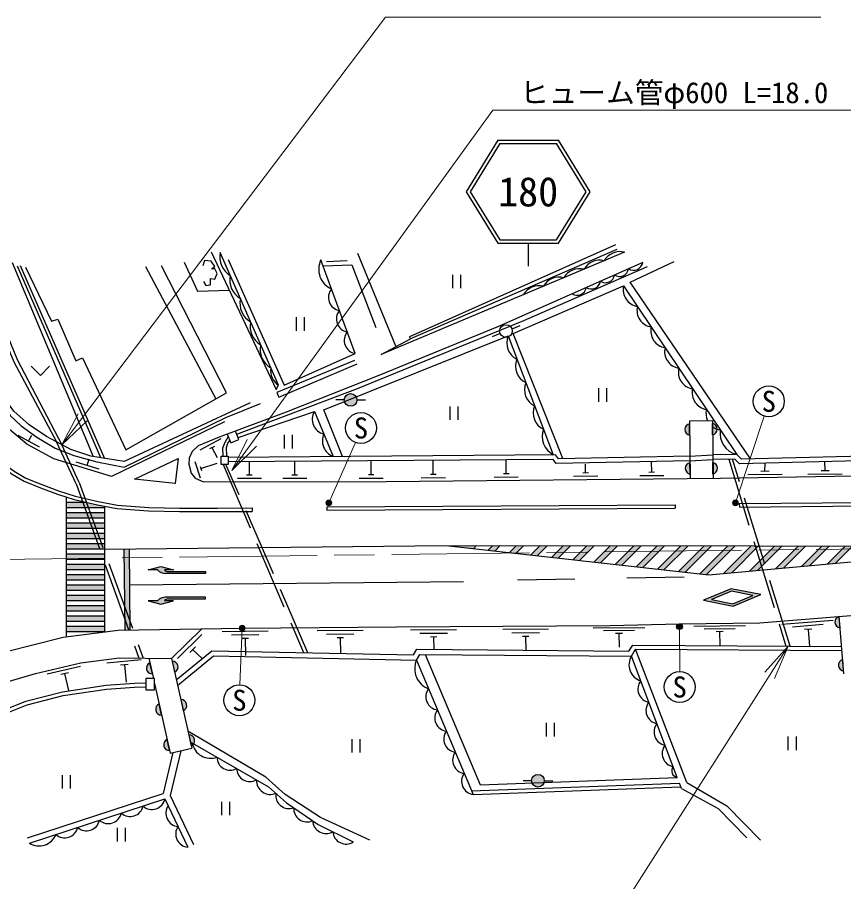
# Model space of a CAD drawing. Units: millimetres at full size, sheet at 1:1000; details may follow other scales. Extents: x 40000 to 680000, y 20000 to 380000.
# Drawn here: x 81252 to 153284, y 263004 to 338323 of the extents above; entities that cross this region are included whole.
import ezdxf
from ezdxf.enums import TextEntityAlignment as Align

# ---------------------------------------------------------------- set-up
doc = ezdxf.new("R2010")
doc.units = ezdxf.units.MM
doc.header["$LTSCALE"] = 1000
doc.linetypes.add('CHAIN', pattern=[18.5, 12, -1.5, 3.5, -1.5])
doc.linetypes.add('DASHED', pattern=[7.5, 6, -1.5])
for name, color, linetype, lineweight in [('M-BGD', 7, 'Continuous', 25), ('M-BMK', 2, 'CHAIN', 13), ('M-STR-HTXT', 7, 'Continuous', 13), ('M-STR-STRC', 7, 'Continuous', 25)]:
    doc.layers.add(name, color=color, linetype=linetype, lineweight=lineweight)
doc.styles.add('ＭＳ ゴシック', font='')
doc.styles.get('ＭＳ ゴシック').set_extended_font_data('MS Gothic')

# ---------------------------------------------------------------- blocks, each defined once
blk = doc.blocks.new('open_arrow')
at = {"color": 0, "linetype": 'Continuous', "lineweight": -2}
blk.add_lwpolyline([(7.5, 1.25), (0, 0), (7.5, -1.25)], dxfattribs=at)

msp = doc.modelspace()

# ---------------------------------------------------------------- hatches: boundary and pattern name
at = {"layer": 'M-BGD'}
for points in [[(110856, 304987, -1), (109756, 304987, -0.41421), (110306, 305537, -0.41421)], [(139857, 301922, -0.82183), (139847, 302913)], [(141857, 301942, 0.82183), (141847, 302932)], [(139891, 298509, -0.82183), (139881, 299500)], [(141890, 298528, 0.82183), (141881, 299519)], [(152967, 285128, -0.82183), (152886, 286116)], [(93024, 281108, -0.82183), (92807, 282075)], [(94749, 282224, -0.82183), (94966, 281257)], [(153274, 281367, -0.82183), (153194, 282355)], [(95503, 278867, -0.82183), (95721, 277900)], [(93829, 277525, -0.82183), (93612, 278492)], [(96196, 275787, -0.82183), (96413, 274821)], [(94525, 274431, -0.82183), (94307, 275398)], [(127181, 271800, -1), (126081, 271800, -0.41421), (126631, 272350, -0.41421)]]:
    msp.add_hatch(color=256, dxfattribs=at).paths.add_polyline_path(points)
at = {"layer": 'M-STR-HTXT'}
for points in [[(108639, 296113, -0.41421), (108509, 295784, -0.41421), (108180, 295913, -1)], [(144065, 296132, -0.41421), (143954, 295796, -0.41421), (143619, 295906, -1)], [(100675, 284932, -1), (101045, 285267, -1)]]:
    msp.add_hatch(color=256, dxfattribs=at).paths.add_polyline_path(points)
at = {"layer": 'M-STR-STRC'}
for points in [[(88894, 295710), (88233, 295828), (87333, 296040), (85544, 296040), (85544, 295590), (88894, 295590)], [(88894, 295140), (85544, 295140), (85544, 294690), (88894, 294690)], [(88894, 294240), (85544, 294240), (85544, 293790), (88894, 293790)], [(88894, 293340), (85544, 293340), (85544, 292890), (88894, 292890)], [(88894, 292440), (85544, 292440), (85544, 291990), (88894, 291990)], [(121285, 292288), (118601, 292291), (121018, 292022)], [(123333, 292286), (122697, 292287), (122290, 291880), (122863, 291816)], [(125381, 292283), (124745, 292284), (124135, 291674), (124707, 291610)], [(127429, 292281), (126794, 292282), (125980, 291468), (126552, 291404)], [(129478, 292279), (128842, 292279), (127824, 291262), (128397, 291198)], [(131526, 292276), (130890, 292277), (129669, 291056), (130242, 290992)], [(133574, 292274), (132938, 292275), (131514, 290850), (132086, 290786)], [(135622, 292271), (134987, 292272), (133358, 290644), (133931, 290580)], [(137670, 292269), (137035, 292270), (135203, 290438), (135776, 290374)], [(139719, 292267), (139083, 292267), (137048, 290232), (137620, 290168)], [(141767, 292264), (141131, 292265), (138893, 290026), (139465, 289963)], [(143815, 292262), (143179, 292263), (140737, 289821), (141310, 289757)], [(145863, 292259), (145228, 292260), (142820, 289853), (143521, 289917)], [(147911, 292257), (147276, 292258), (145077, 290059), (145778, 290123)], [(149960, 292255), (149324, 292255), (147334, 290266), (148035, 290330)], [(152008, 292252), (151372, 292253), (149592, 290472), (150292, 290537)], [(154056, 292250), (153420, 292251), (151849, 290679), (152549, 290743)], [(88894, 291540), (85544, 291540), (85544, 291090), (88894, 291090)], [(91026, 292012), (90576, 292007), (90647, 284945), (91097, 284952)], [(88894, 290640), (85544, 290640), (85544, 290190), (88894, 290190)], [(93470, 290173), (92670, 290173), (93770, 290473), (94870, 290173), (94070, 290173, 0.20151), (94427, 290023), (97670, 290023), (97670, 289873), (94184, 289873, -0.20151)], [(88894, 289740), (85544, 289740), (85544, 289290), (88894, 289290)], [(88894, 288840), (85544, 288840), (85544, 288390), (88894, 288390)], [(88894, 287940), (85544, 287940), (85544, 287490), (88894, 287490)], [(93470, 287491), (92670, 287491), (93770, 287191), (94870, 287491), (94070, 287491, -0.20151), (94427, 287641), (97670, 287641), (97670, 287791), (94184, 287791, 0.20151)], [(88894, 287040), (85544, 287040), (85544, 286590), (88894, 286590)], [(88894, 286140), (85544, 286140), (85544, 285690), (88894, 285690)], [(138790, 285054, -1), (139154, 285397, -1)], [(88894, 285240), (85544, 285240), (85544, 284790), (88894, 284790)]]:
    msp.add_hatch(color=256, dxfattribs=at).paths.add_polyline_path(points)
h = msp.add_hatch(color=256, dxfattribs=at)
h.paths.add_polyline_path([(143488, 288517), (141075, 287522), (143637, 287024), (146050, 288019)])
h.paths.add_polyline_path([(145357, 287950), (143617, 287223), (141767, 287591), (143507, 288318)], flags=16)

# ---------------------------------------------------------------- linework, layer by layer
at = {"layer": 'M-BGD'}
for p, q in [((133390, 318486), (115448, 310478)), ((133522, 318104), (115526, 310303)), ((108199, 317052), (110007, 317125)), ((110900, 317781), (114221, 309707)), ((80814, 316959), (87857, 300042)), ((88541, 299937), (81271, 316639)), ((81500, 316705), (88862, 299888)), ((92437, 316610), (98564, 305077)), ((119184, 315891), (119184, 314718)), ((119884, 315891), (119884, 314718)), ((105560, 312189), (105560, 311015)), ((106260, 312189), (106260, 311015)), ((124394, 311174), (125085, 311466)), ((115526, 310303), (115448, 310478)), ((123337, 310764), (122647, 310472)), ((131921, 305995), (131921, 304821)), ((132621, 305995), (132621, 304821)), ((109756, 304987), (109006, 304987)), ((110856, 304987), (111606, 304987)), ((118959, 304408), (118959, 303234)), ((119659, 304408), (119659, 303234)), ((139845, 303156), (141845, 303176)), ((139845, 303156), (139894, 298135)), ((139857, 301922), (139847, 302913)), ((141845, 303176), (141894, 298155)), ((141857, 301942), (141847, 302932)), ((81314, 301901), (83158, 300896)), ((82236, 301398), (82523, 301925)), ((99004, 301582), (97149, 300597)), ((104508, 301939), (104508, 300765)), ((105208, 301939), (105208, 300765)), ((98434, 300939), (98001, 300710)), ((98217, 300824), (98671, 299971)), ((87348, 299277), (87524, 299850)), ((123870, 298578), (123858, 299771)), ((86344, 299585), (88352, 298968)), ((96725, 299622), (97191, 298196)), ((97189, 299169), (97297, 298836)), ((97243, 299002), (98669, 299468)), ((101485, 298460), (101484, 299593)), ((105435, 298465), (105433, 299624)), ((112097, 298473), (112091, 299677)), ((117511, 298515), (117498, 299720)), ((130789, 298646), (130781, 299396)), ((136547, 298702), (136544, 299611)), ((139891, 298509), (139881, 299500)), ((141890, 298528), (141881, 299519)), ((146423, 298792), (146432, 299475)), ((151658, 298834), (151652, 299605)), ((101240, 298460), (101730, 298461)), ((105190, 298465), (105680, 298466)), ((111852, 298472), (112342, 298475)), ((117266, 298513), (117756, 298518)), ((122823, 298267), (124923, 298288)), ((123625, 298575), (124115, 298580)), ((129742, 298335), (131841, 298356)), ((130544, 298643), (131034, 298648)), ((135500, 298392), (137600, 298412)), ((136302, 298700), (136792, 298705)), ((144926, 298480), (147926, 298504)), ((146073, 298789), (146773, 298795)), ((150160, 298522), (153160, 298546)), ((151308, 298831), (152008, 298837)), ((100435, 298159), (102535, 298162)), ((104385, 298164), (106485, 298167)), ((111049, 298167), (113149, 298179)), ((116464, 298205), (118564, 298226)), ((144186, 295953), (179463, 296285)), ((101719, 295572), (101721, 295272)), ((108238, 295667), (138597, 295839)), ((108238, 295667), (108240, 295367)), ((108240, 295367), (138599, 295539)), ((138597, 295839), (138599, 295539)), ((144186, 295953), (144189, 295653)), ((144189, 295653), (179466, 295985)), ((152377, 285773), (147892, 285407)), ((153295, 281114), (152886, 286116)), ((152967, 285128), (152886, 286116)), ((103114, 284831), (99114, 284772)), ((111398, 284881), (107398, 284850)), ((119536, 284940), (115536, 284912)), ((127559, 284995), (123559, 284967)), ((135941, 285137), (131442, 285083)), ((135044, 284886), (132345, 284854)), ((144716, 285297), (140216, 285249)), ((143819, 285047), (141119, 285018)), ((142786, 284796), (142156, 284789)), ((142471, 284793), (142484, 283593)), ((151504, 285401), (148813, 285181)), ((150497, 285018), (149869, 284966)), ((150183, 284992), (150305, 283497)), ((97347, 284540), (95205, 282441)), ((102318, 284519), (99919, 284484)), ((101403, 284206), (100843, 284197)), ((101123, 284202), (101145, 282702)), ((110600, 284575), (108200, 284556)), ((109683, 284268), (109123, 284263)), ((109403, 284266), (109417, 282894)), ((118738, 284634), (116339, 284618)), ((117821, 284328), (117261, 284324)), ((117541, 284326), (117555, 283253)), ((126761, 284689), (124361, 284673)), ((125843, 284383), (125283, 284379)), ((125563, 284381), (125576, 283184)), ((134012, 284634), (133382, 284626)), ((133697, 284630), (133712, 283430)), ((96778, 283478), (96278, 282988)), ((96528, 283233), (97374, 282453)), ((134789, 282654), (135128, 283279)), ((139617, 271651), (135128, 283279)), ((135128, 283279), (153130, 283160)), ((92718, 282470), (93113, 280713)), ((94698, 282449), (96455, 274633)), ((95224, 280109), (98360, 282679)), ((98360, 282679), (116038, 282303)), ((116038, 282303), (116339, 282814)), ((116339, 282814), (134789, 282654)), ((116801, 282810), (121599, 271454)), ((138776, 272096), (134789, 282654)), ((86769, 281770), (83849, 281082)), ((92046, 282342), (89061, 282047)), ((90931, 281930), (90235, 281861)), ((90583, 281896), (90731, 280403)), ((93024, 281108), (92807, 282075)), ((94749, 282224), (94966, 281257)), ((116038, 282303), (120982, 270601)), ((153274, 281367), (153194, 282355)), ((85718, 281214), (85037, 281054)), ((85378, 281134), (85722, 279674)), ((93212, 280272), (94574, 274210)), ((93212, 280027), (93266, 280030)), ((95503, 278867), (95721, 277900)), ((93829, 277525), (93612, 278492)), ((127348, 276835), (127348, 275661)), ((128048, 276835), (128048, 275661)), ((96196, 275787), (96413, 274821)), ((94525, 274431), (94307, 275398)), ((110400, 275434), (110400, 274261)), ((111100, 275434), (111100, 274261)), ((148428, 275644), (148428, 274471)), ((149128, 275644), (149128, 274471)), ((94810, 274263), (93967, 270690)), ((94574, 274210), (96455, 274633)), ((85156, 272293), (85156, 271119)), ((85856, 272293), (85856, 271119)), ((121599, 271454), (138776, 272096)), ((120845, 270926), (138962, 271603)), ((120982, 270601), (139085, 271277)), ((126081, 271800), (125331, 271800)), ((127181, 271800), (127931, 271800)), ((139143, 271123), (138962, 271603)), ((82154, 266840), (93967, 270690)), ((82308, 266364), (94121, 270214)), ((94121, 270214), (96117, 266007)), ((99055, 269973), (99055, 268800)), ((99755, 269973), (99755, 268800)), ((89962, 267693), (89962, 266519)), ((90662, 267693), (90662, 266519))]:
    msp.add_line(p, q, dxfattribs=at)
at = {"layer": 'M-BGD', "linetype": 'DASHED'}
for p, q in [((86387, 297675), (84664, 301322)), ((86660, 297776), (85137, 301070)), ((139872, 300074), (141874, 300200)), ((139879, 299674), (141878, 299800)), ((143270, 299814), (148246, 283518)), ((148627, 283515), (143598, 299817)), ((99203, 299371), (106191, 282963)), ((106590, 282954), (99421, 299371)), ((86387, 297675), (91850, 282479)), ((86660, 297776), (92235, 282475))]:
    msp.add_line(p, q, dxfattribs=at)
at = {"layer": 'M-BGD'}
for points in [[(98156, 317892), (103830, 305897), (104006, 306260), (98933, 317840)], [(134176, 317852), (112964, 308937), (115526, 310303)], [(135762, 316967), (123185, 311380), (112753, 307117), (104686, 303904), (98854, 301740), (97018, 300969), (96489, 300493), (96233, 299920), (96198, 299391), (96418, 298614), (96762, 298173), (97477, 297856), (113394, 297875), (142542, 298161), (160789, 298475), (184067, 298773), (184116, 299634), (184145, 300530), (184020, 301324), (182403, 304042), (177521, 312669), (174847, 317317)], [(97491, 315315), (97694, 314959), (98101, 315022), (98089, 315557), (98483, 315518), (98673, 315989), (98457, 316409), (98190, 316409), (98470, 316612), (98165, 317083), (97580, 317133), (97428, 316676)], [(99636, 317227), (104520, 306265), (110704, 309021), (107710, 317177)], [(73829, 316608), (74014, 311527), (74211, 309861), (74609, 307654), (75108, 305718), (75731, 304012), (76439, 302617), (77175, 301574), (78289, 300440), (79634, 299371), (80814, 298511), (81851, 297902), (83275, 297321), (84745, 296765), (86203, 296306), (88233, 295828), (89941, 295522), (92691, 295307), (95377, 295254), (98692, 295254), (101721, 295272)], [(74129, 316619), (74313, 311550), (74508, 309906), (74902, 307718), (75395, 305807), (76006, 304132), (76696, 302772), (77406, 301767), (78491, 300664), (79816, 299610), (80979, 298763), (81985, 298171), (83384, 297600), (84843, 297048), (86283, 296595), (88294, 296122), (89979, 295820), (92706, 295607), (95380, 295554), (98691, 295554), (101719, 295572)], [(99299, 303074), (89469, 298310), (84429, 299860), (82092, 301135), (80199, 302731), (78192, 305466), (77828, 306173), (76868, 312858), (76685, 316733)], [(77666, 316528), (78191, 308208), (79263, 305495), (80631, 303626), (81589, 302737), (82957, 301735), (84554, 300777), (86181, 300147), (88188, 299600), (90569, 299123), (99439, 303457), (102452, 304670)], [(101560, 304744), (90572, 299626), (87655, 300073), (85914, 300658), (83792, 301784), (82300, 302808), (80964, 303998), (79691, 305694), (78916, 307215), (78650, 308055), (78269, 313392), (77962, 316455)], [(77962, 316455), (81229, 308505), (85137, 301070)], [(81980, 316550), (84238, 311859), (84773, 312007), (86347, 308385), (86941, 308652), (90714, 300636), (99478, 305594), (93833, 316669)], [(100384, 301994), (110894, 305977), (125395, 311915), (136178, 316595)], [(107899, 316663), (110421, 316764), (112516, 311292)], [(145170, 299843), (134657, 315254), (138517, 317036)], [(78088, 315194), (80944, 308302), (84664, 301322)], [(128815, 299866), (124465, 310761), (134104, 314922), (143955, 300220)], [(109598, 300058), (107978, 304106), (124038, 310560), (127957, 300204)], [(110638, 308404), (103881, 305630), (104050, 305220), (110879, 308114)], [(82474, 307917), (83270, 307122), (84065, 307917)], [(100491, 301704), (107153, 303972), (108773, 300051)], [(99538, 301994), (99852, 301239), (100559, 301522), (100281, 302269)], [(99185, 300078), (99159, 300805), (99386, 301364), (99638, 301755)], [(99517, 300078), (99491, 300828), (99617, 301222), (99770, 301436)], [(182266, 300763), (144370, 299823), (143955, 300220), (141874, 300200)], [(139872, 300074), (128433, 299859), (128173, 300206), (99619, 299978)], [(139879, 299674), (128235, 299455), (127974, 299804), (99619, 299578)], [(182187, 300365), (144213, 299419), (143796, 299819), (141878, 299800)], [(68428, 266437), (69750, 271544), (71214, 274973), (72541, 277351), (73953, 279159), (75871, 280914), (77741, 282095), (80208, 283037), (85240, 284321), (90033, 284936), (100860, 285100), (114303, 285204), (132907, 285332), (138966, 285475), (145961, 285550), (161837, 286847)], [(70614, 266429), (71972, 270394), (73247, 273457), (75355, 277429), (76428, 278458), (77736, 279389), (79358, 280129), (82843, 281153), (86780, 282081), (90140, 282497), (94698, 282449), (97350, 285046)], [(95114, 280600), (98203, 283133), (115784, 282758), (116083, 283266), (134555, 283106), (134901, 283606), (153101, 283485)], [(74743, 271695), (74881, 272042), (75912, 274040), (77889, 276823), (78558, 277374), (81994, 278747), (85189, 279563), (88999, 280131), (91460, 280297), (92462, 280343)], [(75120, 271695), (75200, 271897), (76212, 273857), (78148, 276582), (78738, 277069), (82103, 278413), (85258, 279219), (89037, 279783), (91480, 279947), (92462, 279993)], [(111982, 266624), (107673, 268607), (104615, 270591), (102902, 272127), (96119, 276129)], [(96331, 275184), (103154, 271275), (104707, 269886), (107483, 267996), (110541, 266474)], [(95515, 274421), (94591, 270506), (96614, 266242)], [(139617, 271651), (143111, 269620), (146028, 266635)], [(139143, 271123), (142336, 269372), (144842, 266838)]]:
    msp.add_lwpolyline(points, dxfattribs=at)
at = {"layer": 'M-BGD', "linetype": 'DASHED'}
msp.add_lwpolyline([(95785, 316978), (96968, 314451), (99740, 314543)], dxfattribs=at)
at = {"layer": 'M-BGD'}
for points in [[(95281, 299879), (95020, 297709), (91462, 298075)], [(99010, 300078), (99619, 300078), (99619, 299371), (99010, 299371)], [(92462, 279713), (93212, 279713), (93212, 280713), (92462, 280713)]]:
    msp.add_lwpolyline(points, close=True, dxfattribs=at)
for centre in [(123844, 310979), (110306, 304987), (126631, 271800)]:
    msp.add_circle(centre, 550, dxfattribs=at)
for centre, radius, start, end in [((133773, 316343), 1563, 75.06176, 150.53057), ((100781, 317450), 1890, 168.06644, 239.25552), ((109388, 316361), 1866, 154.07986, 246.24097), ((132010, 315601), 1563, 75.06176, 150.53057), ((130246, 314860), 1563, 75.06176, 150.53057), ((133745, 316534), 795, 236.12482, 351.7804), ((134975, 317080), 795, 236.12482, 351.7804), ((101664, 315435), 1890, 168.06644, 239.25552), ((128483, 314119), 1563, 75.06176, 150.53057), ((132515, 315988), 795, 236.12482, 351.7804), ((126720, 313378), 1563, 75.06176, 150.53057), ((131286, 315441), 795, 236.12482, 351.7804), ((135533, 314581), 1470, 166.56456, 261.08414), ((109534, 313917), 1160, 140.6456, 259.67522), ((130056, 314895), 795, 236.12482, 351.7804), ((102547, 313420), 1890, 168.06644, 239.25552), ((110223, 312040), 1160, 140.6456, 259.67522), ((136735, 312787), 1470, 166.56456, 261.08414), ((103429, 311406), 1890, 168.06644, 239.25552), ((137937, 310993), 1470, 166.56456, 261.08414), ((110912, 310162), 1160, 140.6456, 259.67522), ((125498, 309950), 1583, 157.33369, 244.12819), ((104312, 309391), 1890, 168.06644, 239.25552), ((139139, 309200), 1470, 166.56456, 261.08414), ((126268, 307917), 1583, 157.33369, 244.12819), ((104919, 307559), 1587, 172.44414, 234.87782), ((140340, 307406), 1470, 166.56456, 261.08414), ((127037, 305884), 1583, 157.33369, 244.12819), ((141542, 305613), 1470, 166.56456, 261.08414), ((127807, 303851), 1583, 157.33369, 244.12819), ((108287, 303293), 1322, 149.0977, 255.7972), ((142744, 303819), 1470, 166.56456, 206.1438), ((139950, 302418), 505, 101.73315, 259.39134), ((141754, 302436), 505, 281.73315, 79.39134), ((128851, 301813), 1840, 160.494, 240.96788), ((142744, 303819), 1470, 232.53815, 261.08414), ((144468, 302119), 1967, 172.76884, 254.87985), ((109321, 301425), 1479, 156.65093, 248.24398), ((139983, 299005), 505, 101.73315, 259.39134), ((141788, 299023), 505, 281.73315, 79.39134), ((153024, 285630), 505, 105.84259, 263.50078), ((135994, 281888), 1428, 147.527, 253.84513), ((93011, 281613), 505, 113.83755, 271.49574), ((94762, 281719), 505, 293.83755, 91.49574), ((117773, 281568), 1884, 157.05315, 248.75471), ((153331, 281869), 505, 105.84259, 263.50078), ((136500, 279789), 1160, 141.17125, 260.20087), ((118022, 279120), 1160, 143.38912, 262.41874), ((95517, 278362), 505, 293.83755, 91.49574), ((93816, 278030), 505, 113.83755, 271.49574), ((118800, 277278), 1160, 143.38912, 262.41874), ((137207, 277918), 1160, 141.17125, 260.20087), ((137913, 276046), 1160, 141.17125, 260.20087), ((96209, 275283), 505, 293.83755, 91.49574), ((119579, 275436), 1160, 143.38912, 262.41874), ((94512, 274936), 505, 113.83755, 271.49574), ((98108, 275389), 1633, 190.72414, 289.65901), ((120357, 273593), 1160, 143.38912, 262.41874), ((138620, 274175), 1160, 141.17125, 260.20087), ((99794, 273852), 1138, 180.02064, 300.36251), ((101530, 272884), 1160, 180.67676, 299.70638), ((138874, 272668), 580, 141.17125, 260.20087), ((121135, 271751), 1160, 143.38912, 262.41874), ((103306, 271809), 1203, 176.80135, 293.50375), ((104934, 270538), 1160, 171.67327, 290.70289), ((92988, 270464), 1160, 228.53539, 347.56501), ((89185, 269224), 1160, 228.53539, 347.56501), ((91086, 269844), 1160, 228.53539, 347.56501), ((95363, 268969), 1160, 145.86169, 264.89131), ((106502, 269375), 1160, 176.19045, 295.22007), ((87283, 268605), 1160, 228.53539, 347.56501), ((108156, 268362), 1160, 181.78825, 300.81787), ((85381, 267985), 1160, 228.53539, 347.56501), ((96220, 267162), 1160, 145.86169, 264.89131), ((83151, 267689), 1570, 237.54057, 338.55983), ((109908, 267447), 1160, 184.0308, 303.06042)]:
    msp.add_arc(centre, radius, start, end, dxfattribs=at)
at = {"layer": 'M-BMK'}
msp.add_lwpolyline([(76887, 291052), (178037, 292299), (277528, 293259), (377284, 293962), (476719, 294826), (524105, 295284), (576646, 296899)], dxfattribs=at)
at = {"layer": 'M-STR-HTXT'}
for p, q in [((143842, 296019), (146347, 303576)), ((108409, 296013), (110726, 301277)), ((100860, 285100), (100664, 280162)), ((138972, 285225), (139013, 281320))]:
    msp.add_line(p, q, dxfattribs=at)
for points in [[(85137, 301070), (113352, 338323), (151302, 338323)], [(99946, 298824), (122709, 330242), (160696, 330242)], [(148437, 283516), (125856, 248049), (87921, 248049)]]:
    msp.add_lwpolyline(points, dxfattribs=at)
for centre in [(108409, 296013), (143842, 296019), (100860, 285100)]:
    msp.add_circle(centre, 250, dxfattribs=at)
at = {"layer": 'M-STR-STRC'}
for p, q in [((123145, 327628), (120381, 323128)), ((123313, 327328), (120733, 323128)), ((123145, 327628), (128417, 327628)), ((123313, 327328), (128249, 327328)), ((130829, 323128), (128249, 327328)), ((131181, 323128), (128417, 327628)), ((120381, 323128), (123145, 318628)), ((120733, 323128), (123313, 318928)), ((128249, 318928), (130829, 323128)), ((128417, 318628), (131181, 323128)), ((123145, 318628), (128417, 318628)), ((123313, 318928), (128249, 318928)), ((125781, 318628), (125781, 316628)), ((85544, 284360), (85544, 296513)), ((87333, 296040), (85544, 296040)), ((88894, 295590), (85544, 295590)), ((88894, 284790), (88894, 295710)), ((88894, 295140), (85544, 295140)), ((88894, 294690), (85544, 294690)), ((88894, 294240), (85544, 294240)), ((88894, 293790), (85544, 293790)), ((88894, 293340), (85544, 293340)), ((88894, 292890), (85544, 292890)), ((88894, 292440), (85544, 292440)), ((121018, 292022), (121285, 292288)), ((122290, 291880), (122697, 292287)), ((122863, 291816), (123333, 292286)), ((124135, 291674), (124745, 292284)), ((124707, 291610), (125381, 292283)), ((125980, 291468), (126794, 292282)), ((126552, 291404), (127429, 292281)), ((127824, 291262), (128842, 292279)), ((128397, 291198), (129478, 292279)), ((129669, 291056), (130890, 292277)), ((130242, 290992), (131526, 292276)), ((131514, 290850), (132938, 292275)), ((132086, 290786), (133574, 292274)), ((133358, 290644), (134987, 292272)), ((133931, 290580), (135622, 292271)), ((135203, 290438), (137035, 292270)), ((135776, 290374), (137670, 292269)), ((137048, 290232), (139083, 292267)), ((137620, 290168), (139719, 292267)), ((138893, 290026), (141131, 292265)), ((139465, 289963), (141767, 292264)), ((140737, 289821), (143179, 292263)), ((141310, 289757), (143815, 292262)), ((142820, 289853), (145228, 292260)), ((143521, 289917), (145863, 292259)), ((145077, 290059), (147276, 292258)), ((145778, 290123), (147911, 292257)), ((147334, 290266), (149324, 292255)), ((148035, 290330), (149960, 292255)), ((149592, 290472), (151372, 292253)), ((150292, 290537), (152008, 292252)), ((151849, 290679), (153420, 292251)), ((152549, 290743), (154056, 292250)), ((88894, 291990), (85544, 291990)), ((88894, 291540), (85544, 291540)), ((90647, 284945), (90576, 292007)), ((91097, 284952), (91026, 292012)), ((88894, 291090), (85544, 291090)), ((88894, 290640), (85544, 290640)), ((88894, 290190), (85544, 290190)), ((88894, 289740), (85544, 289740)), ((88894, 289290), (85544, 289290)), ((124857, 289312), (129856, 289399)), ((134385, 289478), (139384, 289565)), ((88894, 288840), (85544, 288840)), ((91058, 288873), (120149, 289173)), ((88894, 288390), (85544, 288390)), ((88894, 287940), (85544, 287940)), ((88894, 287490), (85544, 287490)), ((88894, 287040), (85544, 287040)), ((88894, 286590), (85544, 286590)), ((88894, 286140), (85544, 286140)), ((88894, 285690), (85544, 285690)), ((88894, 285240), (85544, 285240)), ((88894, 284790), (85544, 284790))]:
    msp.add_line(p, q, dxfattribs=at)
for points in [[(88894, 291990), (118601, 292291), (172320, 292229)], [(118601, 292291), (141518, 289733), (160926, 291510), (172320, 292229)], [(93470, 290173), (92670, 290173), (93770, 290473), (94870, 290173), (94070, 290173)], [(94427, 290023), (97670, 290023), (97670, 289873), (94184, 289873)], [(94427, 287641), (97670, 287641), (97670, 287791), (94184, 287791)], [(93470, 287491), (92670, 287491), (93770, 287191), (94870, 287491), (94070, 287491)]]:
    msp.add_lwpolyline(points, dxfattribs=at)
for points in [[(143637, 287024), (146050, 288019), (143488, 288517), (141075, 287522)], [(143617, 287223), (145357, 287950), (143507, 288318), (141767, 287591)]]:
    msp.add_lwpolyline(points, close=True, dxfattribs=at)
for centre, radius in [((146756, 304862), 1350), ((111208, 302538), 1350), ((138972, 285225), 250), ((138987, 279970), 1350), ((100610, 278813), 1350)]:
    msp.add_circle(centre, radius, dxfattribs=at)
for centre, radius, start, end in [((94184, 290873), 1000, 224.427, 270), ((94427, 290523), 500, 224.427, 270), ((94184, 286791), 1000, 90, 135.573), ((94427, 287141), 500, 90, 135.573)]:
    msp.add_arc(centre, radius, start, end, dxfattribs=at)

# ---------------------------------------------------------------- block references
at = {"layer": 'M-STR-HTXT', "xscale": 400, "yscale": 400}
for p, rotation in [((85137, 301070), 52.9), ((99946, 298824), 54.1), ((148437, 283516), 237.5)]:
    msp.add_blockref('open_arrow', p, dxfattribs=dict(at, rotation=rotation))

# ---------------------------------------------------------------- texts
at = {"layer": 'M-STR-HTXT', "style": 'ＭＳ ゴシック'}
msp.add_text('ヒューム管φ600 L=18.0', height=1833, dxfattribs=at).set_placement((125074, 330291), align=Align.BOTTOM_LEFT)
at = {"layer": 'M-STR-STRC', "style": 'ＭＳ ゴシック'}
for s, height, p in [('180', 2566, (125781, 323128)), ('S', 1833, (146756, 304862)), ('S', 1833, (111208, 302538)), ('S', 1833, (138987, 279970)), ('S', 1833, (100610, 278813))]:
    msp.add_text(s, height=height, dxfattribs=at).set_placement(p, align=Align.MIDDLE_CENTER)

doc.saveas('drawing.dxf')
